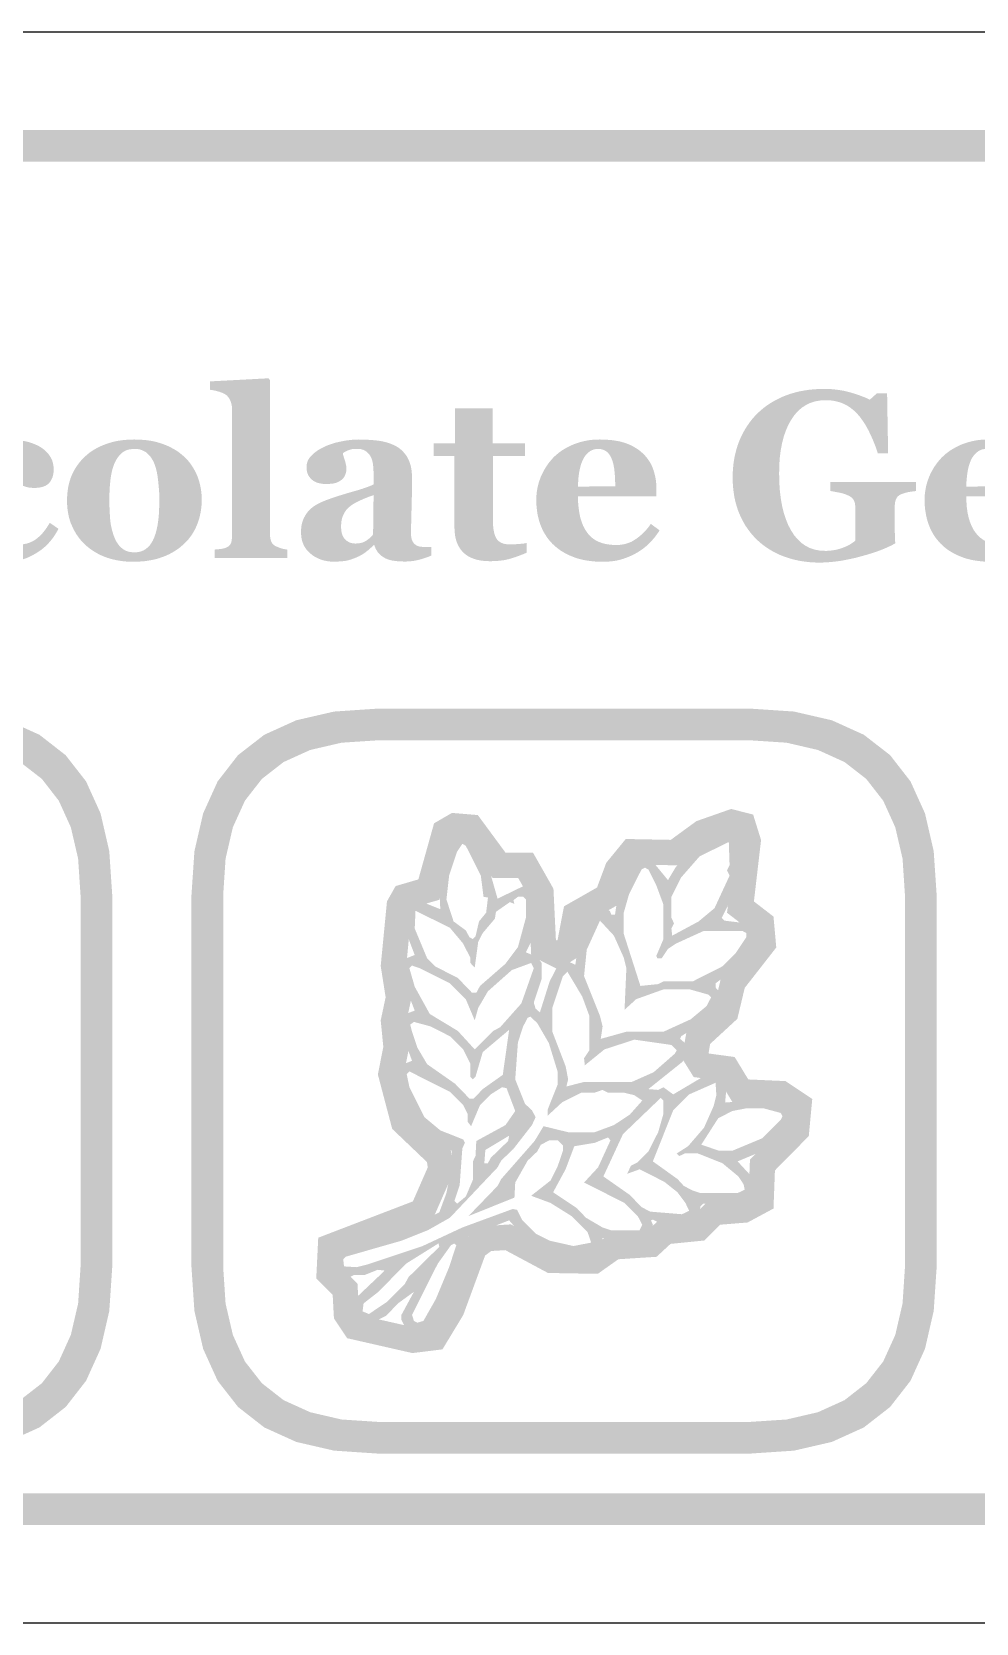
# Model space of a CAD drawing. Header units: millimetres. Extents: x 6 to 594, y 82 to 394.
# Drawn here: x 496.89 to 508.8, y 183.76 to 203.84 of the extents above; entities that cross this region are included whole.
import ezdxf

# ---------------------------------------------------------------- set-up
doc = ezdxf.new("R2010")
doc.units = ezdxf.units.MM
doc.layers.add('CUT', color=1, linetype='Continuous')
doc.layers.add('RASTER', color=7, linetype='Continuous')

msp = doc.modelspace()

# ---------------------------------------------------------------- hatches: boundary and pattern name
at = {"layer": 'RASTER'}
h = msp.add_hatch(color=7, dxfattribs=at)
h.paths.add_polyline_path([(483.2, 200.4), (483.234, 200.916), (483.338, 201.363), (483.509, 201.741), (483.75, 202.05), (484.059, 202.291), (484.438, 202.463), (484.884, 202.566), (485.4, 202.6), (542.6, 202.6), (543.116, 202.566), (543.563, 202.463), (543.941, 202.291), (544.25, 202.05), (544.491, 201.741), (544.662, 201.363), (544.766, 200.916), (544.8, 200.4), (544.8, 187.2), (544.766, 186.684), (544.662, 186.238), (544.491, 185.859), (544.25, 185.55), (543.941, 185.309), (543.563, 185.138), (543.116, 185.034), (542.6, 185), (485.4, 185), (484.884, 185.034), (484.438, 185.138), (484.059, 185.309), (483.75, 185.55), (483.509, 185.859), (483.338, 186.238), (483.234, 186.684), (483.2, 187.2)])
h.paths.add_polyline_path([(483.6, 200.4), (483.6, 187.2), (483.628, 186.778), (483.713, 186.413), (483.853, 186.103), (484.05, 185.85), (484.303, 185.653), (484.613, 185.513), (484.978, 185.428), (485.4, 185.4), (542.6, 185.4), (543.022, 185.428), (543.388, 185.513), (543.697, 185.653), (543.95, 185.85), (544.147, 186.103), (544.287, 186.413), (544.372, 186.778), (544.4, 187.2), (544.4, 200.4), (544.372, 200.822), (544.287, 201.188), (544.147, 201.497), (543.95, 201.75), (543.697, 201.947), (543.388, 202.088), (543.022, 202.172), (542.6, 202.2), (485.4, 202.2), (484.978, 202.172), (484.612, 202.088), (484.303, 201.947), (484.05, 201.75), (483.853, 201.497), (483.713, 201.188), (483.628, 200.822), (483.6, 200.4)])
for points in [[(500.11, 197.2), (499.192, 197.2), (499.192, 197.307), (499.201, 197.308), (499.211, 197.308), (499.22, 197.309), (499.229, 197.31), (499.239, 197.311), (499.248, 197.312), (499.257, 197.313), (499.266, 197.314), (499.275, 197.315), (499.283, 197.317), (499.292, 197.318), (499.3, 197.32), (499.308, 197.322), (499.315, 197.324), (499.323, 197.326), (499.33, 197.329), (499.341, 197.334), (499.351, 197.339), (499.361, 197.344), (499.369, 197.35), (499.376, 197.357), (499.383, 197.364), (499.389, 197.371), (499.393, 197.379), (499.397, 197.388), (499.401, 197.397), (499.404, 197.407), (499.406, 197.418), (499.408, 197.429), (499.409, 197.441), (499.41, 197.453), (499.41, 197.467), (499.41, 199.09), (499.41, 199.103), (499.409, 199.117), (499.407, 199.13), (499.404, 199.143), (499.401, 199.156), (499.397, 199.169), (499.393, 199.181), (499.387, 199.193), (499.382, 199.204), (499.375, 199.215), (499.368, 199.225), (499.361, 199.235), (499.353, 199.244), (499.345, 199.252), (499.336, 199.259), (499.327, 199.265), (499.319, 199.27), (499.31, 199.275), (499.3, 199.28), (499.29, 199.284), (499.278, 199.289), (499.266, 199.293), (499.252, 199.298), (499.238, 199.302), (499.223, 199.306), (499.209, 199.31), (499.195, 199.313), (499.182, 199.316), (499.169, 199.318), (499.157, 199.32), (499.145, 199.322), (499.133, 199.323), (499.133, 199.429), (499.87, 199.468), (499.892, 199.444), (499.892, 197.486), (499.892, 197.472), (499.893, 197.46), (499.895, 197.448), (499.897, 197.437), (499.9, 197.426), (499.903, 197.416), (499.907, 197.406), (499.911, 197.398), (499.916, 197.39), (499.922, 197.382), (499.929, 197.375), (499.936, 197.368), (499.944, 197.361), (499.953, 197.355), (499.962, 197.35), (499.973, 197.345), (499.98, 197.342), (499.987, 197.339), (499.995, 197.336), (500.003, 197.333), (500.01, 197.33), (500.018, 197.327), (500.026, 197.324), (500.034, 197.322), (500.042, 197.319), (500.051, 197.317), (500.06, 197.315), (500.069, 197.313), (500.079, 197.311), (500.089, 197.309), (500.1, 197.308), (500.11, 197.307)], [(508.038, 198.045), (508.027, 198.044), (508.016, 198.043), (508.005, 198.042), (507.995, 198.04), (507.985, 198.039), (507.976, 198.038), (507.966, 198.036), (507.958, 198.035), (507.948, 198.033), (507.939, 198.031), (507.929, 198.029), (507.918, 198.026), (507.907, 198.023), (507.895, 198.02), (507.883, 198.016), (507.87, 198.012), (507.855, 198.006), (507.842, 198), (507.83, 197.994), (507.82, 197.986), (507.811, 197.978), (507.803, 197.969), (507.796, 197.959), (507.791, 197.949), (507.786, 197.937), (507.782, 197.926), (507.779, 197.915), (507.776, 197.903), (507.774, 197.892), (507.773, 197.88), (507.772, 197.868), (507.771, 197.856), (507.771, 197.615), (507.772, 197.597), (507.772, 197.58), (507.772, 197.564), (507.772, 197.548), (507.772, 197.534), (507.772, 197.521), (507.773, 197.508), (507.773, 197.497), (507.773, 197.485), (507.774, 197.473), (507.774, 197.46), (507.775, 197.447), (507.775, 197.432), (507.776, 197.418), (507.777, 197.402), (507.777, 197.386), (507.739, 197.364), (507.695, 197.343), (507.648, 197.322), (507.596, 197.301), (507.54, 197.28), (507.479, 197.26), (507.414, 197.24), (507.344, 197.221), (507.274, 197.202), (507.204, 197.187), (507.136, 197.173), (507.07, 197.162), (507.005, 197.154), (506.941, 197.148), (506.879, 197.144), (506.818, 197.143), (506.762, 197.144), (506.707, 197.147), (506.653, 197.153), (506.599, 197.16), (506.547, 197.17), (506.495, 197.182), (506.444, 197.196), (506.395, 197.212), (506.346, 197.23), (506.299, 197.25), (506.253, 197.273), (506.209, 197.298), (506.166, 197.325), (506.125, 197.354), (506.085, 197.385), (506.047, 197.418), (506.011, 197.453), (505.977, 197.49), (505.944, 197.53), (505.914, 197.571), (505.885, 197.614), (505.859, 197.66), (505.835, 197.707), (505.812, 197.757), (505.792, 197.808), (505.775, 197.861), (505.76, 197.916), (505.748, 197.973), (505.739, 198.032), (505.732, 198.093), (505.728, 198.155), (505.727, 198.22), (505.728, 198.28), (505.732, 198.339), (505.738, 198.397), (505.747, 198.454), (505.758, 198.509), (505.772, 198.564), (505.788, 198.617), (505.807, 198.669), (505.828, 198.72), (505.852, 198.769), (505.878, 198.816), (505.906, 198.861), (505.936, 198.905), (505.968, 198.947), (506.003, 198.987), (506.04, 199.025), (506.078, 199.061), (506.119, 199.095), (506.161, 199.127), (506.206, 199.156), (506.252, 199.184), (506.301, 199.209), (506.351, 199.233), (506.404, 199.254), (506.458, 199.273), (506.514, 199.289), (506.571, 199.303), (506.63, 199.314), (506.69, 199.323), (506.752, 199.329), (506.815, 199.333), (506.879, 199.334), (506.923, 199.334), (506.966, 199.332), (507.009, 199.328), (507.05, 199.323), (507.091, 199.317), (507.13, 199.31), (507.169, 199.301), (507.208, 199.291), (507.244, 199.28), (507.28, 199.269), (507.313, 199.258), (507.345, 199.246), (507.376, 199.234), (507.404, 199.223), (507.431, 199.21), (507.457, 199.198), (507.547, 199.279), (507.675, 199.279), (507.688, 198.52), (507.559, 198.52), (507.531, 198.602), (507.501, 198.679), (507.469, 198.751), (507.437, 198.817), (507.403, 198.878), (507.367, 198.933), (507.331, 198.983), (507.292, 199.027), (507.252, 199.065), (507.21, 199.099), (507.164, 199.128), (507.117, 199.151), (507.066, 199.169), (507.013, 199.182), (506.958, 199.19), (506.9, 199.192), (506.832, 199.188), (506.767, 199.177), (506.707, 199.158), (506.651, 199.131), (506.598, 199.096), (506.55, 199.054), (506.506, 199.004), (506.466, 198.946), (506.43, 198.882), (506.399, 198.811), (506.372, 198.735), (506.351, 198.653), (506.334, 198.566), (506.322, 198.472), (506.315, 198.373), (506.313, 198.268), (506.315, 198.156), (506.322, 198.051), (506.334, 197.952), (506.35, 197.859), (506.371, 197.773), (506.397, 197.692), (506.427, 197.618), (506.463, 197.55), (506.502, 197.489), (506.546, 197.437), (506.593, 197.392), (506.644, 197.356), (506.699, 197.327), (506.758, 197.307), (506.821, 197.295), (506.888, 197.291), (506.92, 197.291), (506.951, 197.293), (506.981, 197.296), (507.01, 197.301), (507.038, 197.306), (507.065, 197.313), (507.092, 197.321), (507.117, 197.33), (507.142, 197.34), (507.165, 197.35), (507.186, 197.361), (507.207, 197.372), (507.225, 197.383), (507.243, 197.395), (507.259, 197.407), (507.273, 197.42), (507.273, 197.842), (507.273, 197.855), (507.272, 197.867), (507.271, 197.879), (507.269, 197.89), (507.266, 197.901), (507.263, 197.911), (507.259, 197.921), (507.254, 197.93), (507.249, 197.939), (507.242, 197.948), (507.235, 197.956), (507.226, 197.964), (507.216, 197.971), (507.204, 197.979), (507.192, 197.986), (507.178, 197.992), (507.167, 197.997), (507.155, 198.002), (507.142, 198.007), (507.129, 198.011), (507.115, 198.015), (507.1, 198.019), (507.084, 198.023), (507.068, 198.026), (507.052, 198.029), (507.037, 198.032), (507.022, 198.035), (507.008, 198.038), (506.995, 198.04), (506.982, 198.042), (506.97, 198.044), (506.958, 198.045), (506.958, 198.159), (508.038, 198.159)], [(503.128, 197.267), (503.104, 197.257), (503.08, 197.247), (503.056, 197.238), (503.031, 197.228), (503.006, 197.219), (502.98, 197.21), (502.954, 197.202), (502.927, 197.193), (502.9, 197.186), (502.871, 197.179), (502.84, 197.173), (502.809, 197.169), (502.775, 197.165), (502.74, 197.163), (502.704, 197.161), (502.667, 197.16), (502.611, 197.162), (502.56, 197.167), (502.512, 197.176), (502.467, 197.188), (502.427, 197.204), (502.39, 197.223), (502.357, 197.246), (502.327, 197.272), (502.301, 197.301), (502.279, 197.333), (502.26, 197.369), (502.244, 197.407), (502.232, 197.448), (502.224, 197.492), (502.219, 197.54), (502.217, 197.59), (502.217, 198.489), (501.953, 198.489), (501.953, 198.647), (502.223, 198.647), (502.223, 199.091), (502.699, 199.091), (502.699, 198.647), (503.109, 198.647), (503.109, 198.489), (502.702, 198.489), (502.702, 197.686), (502.702, 197.645), (502.705, 197.607), (502.708, 197.572), (502.714, 197.54), (502.72, 197.511), (502.728, 197.485), (502.738, 197.463), (502.749, 197.443), (502.762, 197.426), (502.778, 197.412), (502.796, 197.399), (502.816, 197.389), (502.838, 197.381), (502.863, 197.376), (502.89, 197.373), (502.92, 197.371), (502.93, 197.371), (502.942, 197.372), (502.954, 197.372), (502.967, 197.373), (502.981, 197.374), (502.997, 197.375), (503.013, 197.376), (503.03, 197.377), (503.047, 197.379), (503.062, 197.38), (503.077, 197.382), (503.089, 197.383), (503.101, 197.385), (503.111, 197.387), (503.12, 197.389), (503.128, 197.39)], [(496.554, 197.153), (496.504, 197.154), (496.455, 197.157), (496.408, 197.161), (496.362, 197.168), (496.318, 197.176), (496.275, 197.186), (496.234, 197.199), (496.194, 197.212), (496.156, 197.228), (496.12, 197.245), (496.085, 197.263), (496.052, 197.283), (496.021, 197.303), (495.991, 197.326), (495.963, 197.349), (495.937, 197.374), (495.913, 197.401), (495.89, 197.429), (495.868, 197.458), (495.849, 197.488), (495.831, 197.519), (495.814, 197.552), (495.799, 197.585), (495.786, 197.62), (495.774, 197.656), (495.764, 197.693), (495.756, 197.73), (495.749, 197.769), (495.743, 197.808), (495.739, 197.848), (495.737, 197.888), (495.736, 197.929), (495.737, 197.967), (495.74, 198.005), (495.745, 198.042), (495.752, 198.078), (495.76, 198.114), (495.771, 198.15), (495.783, 198.185), (495.797, 198.22), (495.813, 198.253), (495.83, 198.286), (495.849, 198.318), (495.869, 198.349), (495.89, 198.378), (495.913, 198.407), (495.937, 198.435), (495.962, 198.461), (495.989, 198.487), (496.019, 198.512), (496.049, 198.535), (496.082, 198.557), (496.116, 198.578), (496.152, 198.597), (496.189, 198.615), (496.228, 198.632), (496.268, 198.647), (496.309, 198.66), (496.352, 198.671), (496.395, 198.68), (496.439, 198.687), (496.485, 198.692), (496.531, 198.695), (496.579, 198.696), (496.644, 198.694), (496.706, 198.689), (496.765, 198.681), (496.82, 198.67), (496.871, 198.656), (496.919, 198.638), (496.964, 198.618), (497.005, 198.594), (497.042, 198.567), (497.073, 198.538), (497.1, 198.507), (497.122, 198.474), (497.14, 198.439), (497.152, 198.401), (497.159, 198.361), (497.162, 198.319), (497.161, 198.293), (497.158, 198.269), (497.154, 198.246), (497.148, 198.224), (497.14, 198.203), (497.13, 198.184), (497.119, 198.166), (497.106, 198.149), (497.091, 198.134), (497.073, 198.121), (497.053, 198.11), (497.03, 198.101), (497.005, 198.094), (496.977, 198.089), (496.947, 198.086), (496.914, 198.085), (496.887, 198.086), (496.861, 198.088), (496.837, 198.092), (496.813, 198.098), (496.791, 198.105), (496.769, 198.114), (496.749, 198.125), (496.73, 198.138), (496.713, 198.151), (496.698, 198.166), (496.685, 198.182), (496.675, 198.198), (496.667, 198.216), (496.661, 198.235), (496.657, 198.254), (496.656, 198.275), (496.657, 198.293), (496.658, 198.311), (496.66, 198.329), (496.662, 198.347), (496.665, 198.364), (496.669, 198.382), (496.674, 198.4), (496.68, 198.417), (496.685, 198.434), (496.69, 198.45), (496.695, 198.465), (496.698, 198.479), (496.702, 198.492), (496.704, 198.504), (496.706, 198.515), (496.708, 198.524), (496.703, 198.531), (496.699, 198.537), (496.694, 198.542), (496.689, 198.547), (496.684, 198.552), (496.678, 198.557), (496.673, 198.561), (496.667, 198.565), (496.66, 198.568), (496.652, 198.571), (496.644, 198.573), (496.635, 198.575), (496.625, 198.576), (496.613, 198.578), (496.602, 198.578), (496.589, 198.578), (496.573, 198.578), (496.557, 198.576), (496.541, 198.574), (496.526, 198.571), (496.511, 198.566), (496.497, 198.561), (496.482, 198.555), (496.469, 198.548), (496.455, 198.539), (496.442, 198.529), (496.429, 198.518), (496.416, 198.505), (496.404, 198.491), (496.392, 198.475), (496.38, 198.458), (496.368, 198.439), (496.357, 198.42), (496.346, 198.4), (496.336, 198.377), (496.327, 198.354), (496.318, 198.328), (496.31, 198.301), (496.302, 198.273), (496.295, 198.243), (496.289, 198.211), (496.283, 198.178), (496.279, 198.144), (496.275, 198.107), (496.272, 198.07), (496.27, 198.03), (496.268, 197.99), (496.268, 197.947), (496.27, 197.883), (496.276, 197.823), (496.285, 197.766), (496.299, 197.712), (496.316, 197.661), (496.337, 197.613), (496.362, 197.568), (496.39, 197.527), (496.422, 197.489), (496.455, 197.457), (496.489, 197.429), (496.525, 197.407), (496.562, 197.389), (496.601, 197.377), (496.641, 197.369), (496.683, 197.367), (496.722, 197.368), (496.76, 197.372), (496.795, 197.377), (496.829, 197.385), (496.86, 197.395), (496.889, 197.408), (496.916, 197.423), (496.941, 197.44), (496.965, 197.459), (496.988, 197.48), (497.01, 197.502), (497.032, 197.527), (497.053, 197.554), (497.073, 197.582), (497.093, 197.613), (497.112, 197.645), (497.222, 197.569), (497.21, 197.547), (497.198, 197.525), (497.185, 197.504), (497.172, 197.484), (497.158, 197.463), (497.144, 197.444), (497.129, 197.425), (497.113, 197.406), (497.097, 197.388), (497.08, 197.37), (497.063, 197.353), (497.044, 197.336), (497.025, 197.32), (497.005, 197.304), (496.984, 197.289), (496.962, 197.275), (496.939, 197.26), (496.916, 197.247), (496.893, 197.234), (496.869, 197.222), (496.846, 197.211), (496.822, 197.201), (496.799, 197.192), (496.775, 197.184), (496.751, 197.177), (496.725, 197.17), (496.699, 197.165), (496.672, 197.161), (496.644, 197.157), (496.615, 197.155), (496.585, 197.154), (496.554, 197.153)]]:
    msp.add_hatch(color=7, dxfattribs=at).paths.add_polyline_path(points)
h = msp.add_hatch(color=7, dxfattribs=at)
h.paths.add_polyline_path([(498.807, 198.48), (498.833, 198.454), (498.858, 198.427), (498.881, 198.399), (498.902, 198.369), (498.922, 198.338), (498.94, 198.306), (498.957, 198.273), (498.972, 198.239), (498.986, 198.203), (498.997, 198.167), (499.007, 198.13), (499.015, 198.092), (499.021, 198.054), (499.026, 198.014), (499.028, 197.975), (499.029, 197.934), (499.028, 197.894), (499.026, 197.854), (499.021, 197.815), (499.015, 197.776), (499.007, 197.738), (498.998, 197.7), (498.986, 197.663), (498.973, 197.627), (498.958, 197.592), (498.941, 197.557), (498.923, 197.525), (498.904, 197.493), (498.882, 197.463), (498.859, 197.434), (498.834, 197.406), (498.808, 197.38), (498.778, 197.354), (498.747, 197.328), (498.715, 197.305), (498.681, 197.283), (498.646, 197.263), (498.609, 197.244), (498.571, 197.227), (498.532, 197.212), (498.491, 197.198), (498.449, 197.186), (498.405, 197.176), (498.36, 197.168), (498.313, 197.161), (498.265, 197.157), (498.216, 197.154), (498.165, 197.153), (498.121, 197.154), (498.077, 197.156), (498.035, 197.16), (497.993, 197.166), (497.953, 197.173), (497.913, 197.182), (497.874, 197.192), (497.836, 197.204), (497.799, 197.218), (497.763, 197.233), (497.728, 197.25), (497.695, 197.268), (497.662, 197.289), (497.63, 197.31), (497.6, 197.333), (497.57, 197.358), (497.543, 197.383), (497.518, 197.41), (497.493, 197.438), (497.471, 197.468), (497.449, 197.499), (497.43, 197.531), (497.411, 197.565), (497.395, 197.601), (497.379, 197.637), (497.366, 197.675), (497.355, 197.714), (497.346, 197.754), (497.339, 197.794), (497.334, 197.836), (497.331, 197.879), (497.33, 197.924), (497.331, 197.967), (497.334, 198.009), (497.338, 198.05), (497.344, 198.09), (497.352, 198.128), (497.362, 198.165), (497.373, 198.202), (497.386, 198.236), (497.401, 198.27), (497.418, 198.303), (497.437, 198.335), (497.457, 198.366), (497.479, 198.396), (497.503, 198.425), (497.528, 198.453), (497.556, 198.48), (497.584, 198.505), (497.613, 198.529), (497.644, 198.551), (497.677, 198.571), (497.711, 198.59), (497.747, 198.608), (497.784, 198.624), (497.823, 198.639), (497.863, 198.652), (497.905, 198.664), (497.947, 198.674), (497.991, 198.682), (498.036, 198.688), (498.082, 198.692), (498.13, 198.695), (498.178, 198.696), (498.229, 198.695), (498.278, 198.692), (498.325, 198.688), (498.371, 198.682), (498.415, 198.674), (498.458, 198.664), (498.5, 198.652), (498.539, 198.639), (498.578, 198.624), (498.615, 198.608), (498.65, 198.59), (498.684, 198.571), (498.717, 198.551), (498.748, 198.529), (498.778, 198.505), (498.807, 198.48)])
h.paths.add_polyline_path([(498.432, 197.465), (498.439, 197.486), (498.447, 197.508), (498.453, 197.532), (498.46, 197.556), (498.465, 197.581), (498.471, 197.608), (498.475, 197.636), (498.479, 197.664), (498.483, 197.694), (498.486, 197.725), (498.489, 197.758), (498.491, 197.791), (498.492, 197.826), (498.494, 197.862), (498.494, 197.899), (498.495, 197.937), (498.494, 197.963), (498.494, 197.99), (498.493, 198.018), (498.491, 198.047), (498.489, 198.076), (498.486, 198.107), (498.483, 198.139), (498.48, 198.171), (498.476, 198.203), (498.472, 198.234), (498.467, 198.262), (498.462, 198.289), (498.456, 198.314), (498.45, 198.338), (498.443, 198.359), (498.436, 198.379), (498.427, 198.402), (498.417, 198.423), (498.406, 198.443), (498.394, 198.462), (498.382, 198.479), (498.368, 198.495), (498.354, 198.51), (498.339, 198.524), (498.323, 198.537), (498.305, 198.547), (498.287, 198.556), (498.268, 198.564), (498.248, 198.57), (498.227, 198.574), (498.204, 198.576), (498.181, 198.577), (498.156, 198.576), (498.132, 198.573), (498.109, 198.569), (498.088, 198.563), (498.067, 198.555), (498.049, 198.545), (498.031, 198.533), (498.015, 198.52), (498, 198.505), (497.986, 198.489), (497.972, 198.472), (497.96, 198.454), (497.948, 198.435), (497.938, 198.415), (497.928, 198.394), (497.919, 198.372), (497.912, 198.351), (497.905, 198.328), (497.899, 198.305), (497.893, 198.281), (497.888, 198.256), (497.884, 198.231), (497.88, 198.204), (497.876, 198.176), (497.874, 198.148), (497.871, 198.12), (497.869, 198.091), (497.868, 198.062), (497.866, 198.033), (497.865, 198.003), (497.865, 197.973), (497.865, 197.943), (497.865, 197.904), (497.865, 197.866), (497.866, 197.831), (497.867, 197.797), (497.869, 197.765), (497.871, 197.734), (497.873, 197.705), (497.875, 197.678), (497.878, 197.652), (497.882, 197.626), (497.887, 197.6), (497.893, 197.573), (497.899, 197.547), (497.907, 197.521), (497.915, 197.494), (497.925, 197.468), (497.934, 197.446), (497.943, 197.425), (497.954, 197.405), (497.966, 197.387), (497.978, 197.369), (497.992, 197.353), (498.006, 197.338), (498.021, 197.325), (498.038, 197.312), (498.055, 197.301), (498.073, 197.292), (498.093, 197.285), (498.113, 197.279), (498.135, 197.275), (498.158, 197.273), (498.181, 197.272), (498.203, 197.273), (498.224, 197.275), (498.244, 197.279), (498.263, 197.284), (498.281, 197.291), (498.299, 197.299), (498.316, 197.309), (498.332, 197.321), (498.347, 197.334), (498.362, 197.348), (498.376, 197.364), (498.388, 197.381), (498.4, 197.4), (498.412, 197.42), (498.422, 197.442), (498.432, 197.465)])
h = msp.add_hatch(color=7, dxfattribs=at)
h.paths.add_polyline_path([(501.925, 197.231), (501.909, 197.224), (501.892, 197.217), (501.874, 197.211), (501.855, 197.204), (501.836, 197.198), (501.815, 197.191), (501.795, 197.185), (501.773, 197.179), (501.751, 197.174), (501.728, 197.169), (501.706, 197.165), (501.682, 197.162), (501.659, 197.159), (501.635, 197.158), (501.611, 197.156), (501.587, 197.156), (501.543, 197.157), (501.503, 197.159), (501.465, 197.164), (501.431, 197.169), (501.399, 197.177), (501.37, 197.186), (501.345, 197.197), (501.322, 197.21), (501.301, 197.224), (501.283, 197.239), (501.266, 197.256), (501.25, 197.275), (501.237, 197.294), (501.225, 197.316), (501.215, 197.338), (501.206, 197.363), (501.197, 197.363), (501.185, 197.35), (501.173, 197.339), (501.16, 197.327), (501.148, 197.316), (501.136, 197.306), (501.125, 197.296), (501.113, 197.287), (501.101, 197.278), (501.09, 197.269), (501.078, 197.261), (501.066, 197.253), (501.054, 197.245), (501.041, 197.238), (501.028, 197.231), (501.016, 197.224), (501.002, 197.218), (500.985, 197.21), (500.968, 197.203), (500.952, 197.196), (500.935, 197.19), (500.918, 197.184), (500.902, 197.179), (500.886, 197.174), (500.87, 197.17), (500.853, 197.166), (500.835, 197.163), (500.815, 197.161), (500.794, 197.158), (500.77, 197.157), (500.746, 197.156), (500.72, 197.155), (500.692, 197.155), (500.65, 197.156), (500.61, 197.161), (500.571, 197.169), (500.534, 197.18), (500.499, 197.194), (500.465, 197.211), (500.433, 197.231), (500.402, 197.255), (500.374, 197.281), (500.349, 197.309), (500.329, 197.339), (500.312, 197.372), (500.299, 197.406), (500.289, 197.442), (500.284, 197.48), (500.282, 197.521), (500.282, 197.544), (500.283, 197.567), (500.285, 197.588), (500.288, 197.609), (500.292, 197.629), (500.297, 197.648), (500.302, 197.666), (500.308, 197.683), (500.315, 197.699), (500.323, 197.715), (500.331, 197.73), (500.34, 197.745), (500.35, 197.76), (500.36, 197.774), (500.371, 197.788), (500.383, 197.801), (500.394, 197.812), (500.406, 197.823), (500.418, 197.833), (500.43, 197.843), (500.443, 197.853), (500.457, 197.862), (500.47, 197.87), (500.485, 197.878), (500.499, 197.886), (500.514, 197.893), (500.53, 197.901), (500.545, 197.908), (500.561, 197.915), (500.578, 197.922), (500.594, 197.929), (500.611, 197.935), (500.645, 197.947), (500.681, 197.96), (500.718, 197.972), (500.756, 197.985), (500.797, 197.997), (500.839, 198.01), (500.882, 198.023), (500.928, 198.036), (500.972, 198.049), (501.014, 198.061), (501.052, 198.073), (501.087, 198.085), (501.12, 198.096), (501.149, 198.108), (501.174, 198.118), (501.197, 198.129), (501.197, 198.269), (501.197, 198.279), (501.197, 198.289), (501.196, 198.3), (501.196, 198.312), (501.195, 198.324), (501.194, 198.337), (501.193, 198.351), (501.191, 198.366), (501.19, 198.381), (501.188, 198.395), (501.185, 198.408), (501.182, 198.421), (501.179, 198.434), (501.175, 198.445), (501.171, 198.457), (501.167, 198.467), (501.161, 198.479), (501.155, 198.49), (501.148, 198.5), (501.14, 198.51), (501.132, 198.52), (501.123, 198.529), (501.113, 198.538), (501.102, 198.546), (501.091, 198.554), (501.078, 198.56), (501.065, 198.566), (501.051, 198.57), (501.036, 198.574), (501.02, 198.576), (501.004, 198.578), (500.986, 198.578), (500.971, 198.578), (500.955, 198.577), (500.941, 198.576), (500.927, 198.574), (500.914, 198.571), (500.902, 198.568), (500.89, 198.564), (500.879, 198.56), (500.868, 198.556), (500.858, 198.551), (500.849, 198.546), (500.84, 198.542), (500.831, 198.537), (500.823, 198.532), (500.816, 198.528), (500.809, 198.523), (500.81, 198.515), (500.812, 198.506), (500.815, 198.496), (500.818, 198.486), (500.821, 198.474), (500.825, 198.462), (500.829, 198.448), (500.834, 198.433), (500.839, 198.418), (500.843, 198.404), (500.846, 198.389), (500.849, 198.374), (500.852, 198.36), (500.853, 198.346), (500.854, 198.332), (500.854, 198.318), (500.854, 198.311), (500.854, 198.304), (500.853, 198.297), (500.851, 198.29), (500.849, 198.282), (500.847, 198.273), (500.844, 198.265), (500.841, 198.255), (500.838, 198.246), (500.834, 198.238), (500.83, 198.23), (500.825, 198.222), (500.82, 198.215), (500.815, 198.208), (500.809, 198.202), (500.803, 198.196), (500.795, 198.189), (500.786, 198.182), (500.777, 198.176), (500.768, 198.17), (500.758, 198.165), (500.748, 198.16), (500.738, 198.155), (500.728, 198.151), (500.717, 198.147), (500.704, 198.144), (500.69, 198.141), (500.675, 198.139), (500.658, 198.137), (500.64, 198.136), (500.621, 198.135), (500.6, 198.135), (500.57, 198.135), (500.542, 198.138), (500.516, 198.143), (500.492, 198.149), (500.469, 198.158), (500.449, 198.168), (500.43, 198.18), (500.414, 198.194), (500.399, 198.209), (500.386, 198.226), (500.375, 198.243), (500.366, 198.262), (500.359, 198.282), (500.355, 198.303), (500.352, 198.325), (500.351, 198.348), (500.352, 198.369), (500.355, 198.388), (500.36, 198.408), (500.367, 198.426), (500.376, 198.444), (500.387, 198.462), (500.4, 198.479), (500.416, 198.496), (500.433, 198.512), (500.45, 198.527), (500.469, 198.541), (500.488, 198.555), (500.508, 198.568), (500.53, 198.581), (500.552, 198.592), (500.575, 198.603), (500.598, 198.614), (500.623, 198.624), (500.648, 198.633), (500.674, 198.642), (500.701, 198.651), (500.729, 198.658), (500.758, 198.665), (500.787, 198.671), (500.817, 198.677), (500.846, 198.682), (500.875, 198.686), (500.903, 198.69), (500.93, 198.692), (500.957, 198.694), (500.984, 198.695), (501.01, 198.696), (501.045, 198.695), (501.079, 198.695), (501.113, 198.693), (501.146, 198.691), (501.178, 198.689), (501.21, 198.686), (501.24, 198.683), (501.271, 198.679), (501.3, 198.674), (501.328, 198.668), (501.356, 198.661), (501.383, 198.653), (501.41, 198.644), (501.435, 198.633), (501.46, 198.622), (501.484, 198.609), (501.506, 198.596), (501.527, 198.581), (501.547, 198.564), (501.566, 198.546), (501.583, 198.527), (501.6, 198.506), (501.615, 198.484), (501.629, 198.46), (501.641, 198.435), (501.652, 198.408), (501.661, 198.379), (501.669, 198.348), (501.675, 198.316), (501.679, 198.281), (501.681, 198.245), (501.682, 198.206), (501.682, 198.164), (501.682, 198.12), (501.681, 198.074), (501.68, 198.025), (501.68, 197.975), (501.678, 197.923), (501.677, 197.87), (501.676, 197.814), (501.674, 197.759), (501.673, 197.71), (501.672, 197.665), (501.671, 197.626), (501.67, 197.591), (501.669, 197.561), (501.669, 197.535), (501.669, 197.515), (501.669, 197.499), (501.67, 197.484), (501.672, 197.469), (501.674, 197.456), (501.677, 197.443), (501.68, 197.432), (501.684, 197.421), (501.689, 197.411), (501.694, 197.402), (501.7, 197.393), (501.707, 197.385), (501.714, 197.378), (501.722, 197.371), (501.73, 197.365), (501.74, 197.359), (501.75, 197.354), (501.756, 197.351), (501.764, 197.349), (501.772, 197.346), (501.782, 197.344), (501.792, 197.343), (501.803, 197.342), (501.815, 197.341), (501.828, 197.34), (501.841, 197.339), (501.854, 197.339), (501.867, 197.339), (501.879, 197.338), (501.891, 197.338), (501.903, 197.338), (501.914, 197.338), (501.925, 197.338)])
h.paths.add_polyline_path([(501.197, 197.994), (501.177, 197.987), (501.156, 197.98), (501.136, 197.972), (501.116, 197.964), (501.095, 197.956), (501.075, 197.948), (501.055, 197.939), (501.035, 197.93), (501.015, 197.921), (500.996, 197.912), (500.978, 197.903), (500.961, 197.893), (500.945, 197.884), (500.93, 197.874), (500.916, 197.865), (500.903, 197.855), (500.89, 197.844), (500.877, 197.833), (500.865, 197.821), (500.854, 197.808), (500.844, 197.795), (500.835, 197.78), (500.826, 197.766), (500.818, 197.75), (500.811, 197.734), (500.804, 197.717), (500.799, 197.699), (500.795, 197.681), (500.791, 197.662), (500.789, 197.642), (500.788, 197.621), (500.787, 197.6), (500.788, 197.572), (500.79, 197.547), (500.794, 197.523), (500.8, 197.501), (500.807, 197.482), (500.816, 197.464), (500.827, 197.448), (500.839, 197.434), (500.852, 197.422), (500.867, 197.412), (500.882, 197.403), (500.897, 197.396), (500.914, 197.39), (500.931, 197.386), (500.949, 197.384), (500.967, 197.383), (500.987, 197.384), (501.006, 197.385), (501.024, 197.388), (501.041, 197.391), (501.057, 197.396), (501.072, 197.402), (501.086, 197.408), (501.1, 197.416), (501.113, 197.425), (501.125, 197.434), (501.137, 197.443), (501.149, 197.453), (501.16, 197.463), (501.171, 197.474), (501.181, 197.486), (501.191, 197.497)])
h = msp.add_hatch(color=7, dxfattribs=at)
h.paths.add_polyline_path([(504.805, 197.55), (504.792, 197.529), (504.778, 197.509), (504.764, 197.489), (504.749, 197.469), (504.733, 197.449), (504.716, 197.43), (504.699, 197.411), (504.681, 197.393), (504.663, 197.374), (504.644, 197.357), (504.624, 197.34), (504.604, 197.324), (504.583, 197.308), (504.562, 197.294), (504.539, 197.279), (504.517, 197.266), (504.492, 197.252), (504.467, 197.24), (504.443, 197.228), (504.418, 197.217), (504.393, 197.207), (504.368, 197.198), (504.343, 197.189), (504.318, 197.182), (504.293, 197.175), (504.266, 197.169), (504.239, 197.164), (504.21, 197.16), (504.181, 197.157), (504.151, 197.155), (504.12, 197.154), (504.087, 197.153), (504.034, 197.154), (503.983, 197.157), (503.933, 197.162), (503.885, 197.169), (503.84, 197.177), (503.796, 197.188), (503.753, 197.2), (503.713, 197.215), (503.675, 197.231), (503.638, 197.248), (503.603, 197.267), (503.569, 197.287), (503.538, 197.308), (503.508, 197.331), (503.48, 197.355), (503.453, 197.38), (503.428, 197.407), (503.405, 197.435), (503.384, 197.463), (503.364, 197.494), (503.345, 197.525), (503.329, 197.557), (503.313, 197.591), (503.3, 197.626), (503.288, 197.661), (503.278, 197.698), (503.269, 197.735), (503.262, 197.773), (503.257, 197.812), (503.253, 197.851), (503.25, 197.891), (503.25, 197.932), (503.25, 197.97), (503.253, 198.006), (503.257, 198.043), (503.263, 198.079), (503.271, 198.114), (503.28, 198.15), (503.292, 198.184), (503.304, 198.219), (503.319, 198.253), (503.335, 198.285), (503.352, 198.317), (503.371, 198.348), (503.391, 198.378), (503.413, 198.407), (503.436, 198.435), (503.46, 198.463), (503.486, 198.488), (503.514, 198.512), (503.542, 198.535), (503.573, 198.557), (503.605, 198.577), (503.639, 198.596), (503.675, 198.614), (503.712, 198.631), (503.75, 198.646), (503.79, 198.659), (503.83, 198.67), (503.872, 198.679), (503.915, 198.687), (503.959, 198.692), (504.004, 198.695), (504.051, 198.696), (504.101, 198.695), (504.149, 198.692), (504.194, 198.689), (504.238, 198.683), (504.279, 198.676), (504.317, 198.668), (504.354, 198.657), (504.388, 198.646), (504.42, 198.633), (504.451, 198.619), (504.48, 198.603), (504.508, 198.586), (504.535, 198.569), (504.56, 198.55), (504.584, 198.529), (504.606, 198.508), (504.626, 198.487), (504.645, 198.464), (504.662, 198.441), (504.678, 198.417), (504.693, 198.392), (504.706, 198.366), (504.717, 198.339), (504.728, 198.311), (504.736, 198.283), (504.744, 198.254), (504.751, 198.224), (504.756, 198.195), (504.76, 198.165), (504.763, 198.135), (504.765, 198.104), (504.766, 198.073), (504.766, 197.978), (503.775, 197.978), (503.777, 197.905), (503.783, 197.837), (503.792, 197.773), (503.804, 197.713), (503.821, 197.659), (503.84, 197.608), (503.864, 197.562), (503.891, 197.521), (503.922, 197.484), (503.957, 197.452), (503.997, 197.425), (504.041, 197.403), (504.089, 197.386), (504.141, 197.374), (504.198, 197.367), (504.259, 197.364), (504.293, 197.365), (504.326, 197.369), (504.358, 197.375), (504.39, 197.383), (504.42, 197.394), (504.45, 197.406), (504.478, 197.422), (504.506, 197.44), (504.533, 197.459), (504.559, 197.48), (504.584, 197.502), (504.608, 197.525), (504.631, 197.55), (504.653, 197.575), (504.674, 197.602), (504.694, 197.631)])
h.paths.add_polyline_path([(504.246, 198.107), (504.245, 198.129), (504.245, 198.151), (504.244, 198.173), (504.243, 198.196), (504.242, 198.218), (504.241, 198.241), (504.239, 198.264), (504.237, 198.287), (504.234, 198.309), (504.232, 198.331), (504.228, 198.351), (504.225, 198.371), (504.221, 198.389), (504.216, 198.406), (504.211, 198.423), (504.206, 198.438), (504.2, 198.454), (504.192, 198.47), (504.185, 198.485), (504.177, 198.498), (504.168, 198.511), (504.158, 198.522), (504.148, 198.532), (504.138, 198.542), (504.127, 198.55), (504.115, 198.557), (504.102, 198.563), (504.089, 198.568), (504.075, 198.572), (504.06, 198.575), (504.045, 198.576), (504.029, 198.577), (504.001, 198.575), (503.975, 198.57), (503.951, 198.561), (503.927, 198.548), (503.906, 198.532), (503.885, 198.513), (503.866, 198.489), (503.849, 198.463), (503.833, 198.432), (503.819, 198.397), (503.807, 198.358), (503.797, 198.315), (503.788, 198.268), (503.782, 198.216), (503.778, 198.161), (503.775, 198.101)])
h = msp.add_hatch(color=7, dxfattribs=at)
h.paths.add_polyline_path([(509.704, 197.55), (509.69, 197.529), (509.677, 197.509), (509.662, 197.489), (509.647, 197.469), (509.631, 197.449), (509.615, 197.43), (509.598, 197.411), (509.58, 197.393), (509.561, 197.374), (509.542, 197.357), (509.523, 197.34), (509.502, 197.324), (509.481, 197.308), (509.46, 197.294), (509.438, 197.279), (509.415, 197.266), (509.39, 197.252), (509.366, 197.24), (509.341, 197.228), (509.316, 197.217), (509.292, 197.207), (509.267, 197.198), (509.242, 197.189), (509.217, 197.182), (509.191, 197.175), (509.165, 197.169), (509.137, 197.164), (509.109, 197.16), (509.079, 197.157), (509.049, 197.155), (509.018, 197.154), (508.986, 197.153), (508.933, 197.154), (508.881, 197.157), (508.832, 197.162), (508.784, 197.169), (508.738, 197.177), (508.694, 197.188), (508.652, 197.2), (508.612, 197.215), (508.573, 197.231), (508.536, 197.248), (508.501, 197.267), (508.468, 197.287), (508.436, 197.308), (508.406, 197.331), (508.378, 197.355), (508.352, 197.38), (508.327, 197.407), (508.304, 197.435), (508.282, 197.463), (508.262, 197.494), (508.244, 197.525), (508.227, 197.557), (508.212, 197.591), (508.198, 197.626), (508.187, 197.661), (508.176, 197.698), (508.168, 197.735), (508.161, 197.773), (508.155, 197.812), (508.151, 197.851), (508.149, 197.891), (508.148, 197.932), (508.149, 197.97), (508.151, 198.006), (508.156, 198.043), (508.162, 198.079), (508.169, 198.114), (508.179, 198.15), (508.19, 198.184), (508.203, 198.219), (508.217, 198.253), (508.233, 198.285), (508.251, 198.317), (508.269, 198.348), (508.29, 198.378), (508.311, 198.407), (508.334, 198.435), (508.359, 198.463), (508.385, 198.488), (508.412, 198.512), (508.441, 198.535), (508.471, 198.557), (508.504, 198.577), (508.538, 198.596), (508.573, 198.614), (508.61, 198.631), (508.649, 198.646), (508.688, 198.659), (508.729, 198.67), (508.771, 198.679), (508.814, 198.687), (508.858, 198.692), (508.903, 198.695), (508.949, 198.696), (508.999, 198.695), (509.047, 198.692), (509.093, 198.689), (509.136, 198.683), (509.177, 198.676), (509.216, 198.668), (509.252, 198.657), (509.286, 198.646), (509.318, 198.633), (509.349, 198.619), (509.379, 198.603), (509.407, 198.586), (509.433, 198.569), (509.458, 198.55), (509.482, 198.529), (509.504, 198.508), (509.525, 198.487), (509.543, 198.464), (509.561, 198.441), (509.577, 198.417), (509.591, 198.392), (509.604, 198.366), (509.616, 198.339), (509.626, 198.311), (509.635, 198.283), (509.643, 198.254), (509.649, 198.224), (509.655, 198.195), (509.659, 198.165), (509.662, 198.135), (509.663, 198.104), (509.664, 198.073), (509.664, 197.978), (508.674, 197.978), (508.676, 197.905), (508.681, 197.837), (508.69, 197.773), (508.703, 197.713), (508.719, 197.659), (508.739, 197.608), (508.762, 197.562), (508.79, 197.521), (508.821, 197.484), (508.856, 197.452), (508.896, 197.425), (508.939, 197.403), (508.987, 197.386), (509.04, 197.374), (509.096, 197.367), (509.157, 197.364), (509.191, 197.365), (509.224, 197.369), (509.257, 197.375), (509.288, 197.383), (509.318, 197.394), (509.348, 197.406), (509.377, 197.422), (509.405, 197.44), (509.432, 197.459), (509.458, 197.48), (509.483, 197.502), (509.507, 197.525), (509.53, 197.55), (509.551, 197.575), (509.572, 197.602), (509.592, 197.631)])
h.paths.add_polyline_path([(509.144, 198.107), (509.144, 198.129), (509.143, 198.151), (509.143, 198.173), (509.142, 198.196), (509.141, 198.218), (509.139, 198.241), (509.137, 198.264), (509.135, 198.287), (509.133, 198.309), (509.13, 198.331), (509.127, 198.351), (509.123, 198.371), (509.119, 198.389), (509.115, 198.406), (509.11, 198.423), (509.104, 198.438), (509.098, 198.454), (509.091, 198.47), (509.083, 198.485), (509.075, 198.498), (509.066, 198.511), (509.057, 198.522), (509.047, 198.532), (509.036, 198.542), (509.025, 198.55), (509.013, 198.557), (509.001, 198.563), (508.987, 198.568), (508.973, 198.572), (508.959, 198.575), (508.943, 198.576), (508.927, 198.577), (508.9, 198.575), (508.874, 198.57), (508.849, 198.561), (508.826, 198.548), (508.804, 198.532), (508.784, 198.513), (508.765, 198.489), (508.747, 198.463), (508.731, 198.432), (508.717, 198.397), (508.705, 198.358), (508.695, 198.315), (508.687, 198.268), (508.681, 198.216), (508.676, 198.161), (508.674, 198.101)])
h = msp.add_hatch(color=7, dxfattribs=at)
h.paths.add_polyline_path([(488.5, 192.95), (488.537, 193.501), (488.647, 193.978), (488.83, 194.382), (489.088, 194.713), (489.418, 194.97), (489.822, 195.153), (490.299, 195.263), (490.85, 195.3), (495.55, 195.3), (496.101, 195.263), (496.578, 195.153), (496.982, 194.97), (497.312, 194.713), (497.57, 194.382), (497.753, 193.978), (497.863, 193.501), (497.9, 192.95), (497.9, 188.25), (497.863, 187.699), (497.753, 187.222), (497.57, 186.818), (497.313, 186.488), (496.982, 186.23), (496.578, 186.047), (496.101, 185.937), (495.55, 185.9), (490.85, 185.9), (490.299, 185.937), (489.822, 186.047), (489.418, 186.23), (489.088, 186.488), (488.83, 186.818), (488.647, 187.222), (488.537, 187.699), (488.5, 188.25)])
h.paths.add_polyline_path([(488.9, 192.95), (488.9, 188.25), (488.93, 187.793), (489.022, 187.397), (489.174, 187.062), (489.388, 186.788), (489.662, 186.574), (489.997, 186.422), (490.393, 186.33), (490.85, 186.3), (495.55, 186.3), (496.007, 186.33), (496.403, 186.422), (496.738, 186.574), (497.013, 186.788), (497.226, 187.062), (497.378, 187.397), (497.47, 187.793), (497.5, 188.25), (497.5, 192.95), (497.47, 193.407), (497.378, 193.803), (497.226, 194.138), (497.013, 194.413), (496.738, 194.626), (496.403, 194.778), (496.007, 194.87), (495.55, 194.9), (490.85, 194.9), (490.393, 194.87), (489.997, 194.778), (489.662, 194.626), (489.388, 194.413), (489.174, 194.138), (489.022, 193.803), (488.93, 193.407), (488.9, 192.95)])
h = msp.add_hatch(color=7, dxfattribs=at)
h.paths.add_polyline_path([(498.9, 192.95), (498.937, 193.501), (499.047, 193.978), (499.23, 194.382), (499.487, 194.713), (499.818, 194.97), (500.222, 195.153), (500.699, 195.263), (501.25, 195.3), (505.95, 195.3), (506.501, 195.263), (506.978, 195.153), (507.382, 194.97), (507.713, 194.713), (507.97, 194.382), (508.153, 193.978), (508.263, 193.501), (508.3, 192.95), (508.3, 188.25), (508.263, 187.699), (508.153, 187.222), (507.97, 186.818), (507.713, 186.488), (507.382, 186.23), (506.978, 186.047), (506.501, 185.937), (505.95, 185.9), (501.25, 185.9), (500.699, 185.937), (500.222, 186.047), (499.818, 186.23), (499.488, 186.488), (499.23, 186.818), (499.047, 187.222), (498.937, 187.699), (498.9, 188.25)])
h.paths.add_polyline_path([(499.3, 192.95), (499.3, 188.25), (499.33, 187.793), (499.422, 187.397), (499.574, 187.062), (499.788, 186.788), (500.062, 186.574), (500.397, 186.422), (500.793, 186.33), (501.25, 186.3), (505.95, 186.3), (506.407, 186.33), (506.803, 186.422), (507.138, 186.574), (507.412, 186.788), (507.626, 187.062), (507.778, 187.397), (507.87, 187.793), (507.9, 188.25), (507.9, 192.95), (507.87, 193.407), (507.778, 193.803), (507.626, 194.138), (507.412, 194.413), (507.138, 194.626), (506.803, 194.778), (506.407, 194.87), (505.95, 194.9), (501.25, 194.9), (500.793, 194.87), (500.397, 194.778), (500.062, 194.626), (499.788, 194.413), (499.574, 194.138), (499.422, 193.803), (499.33, 193.407), (499.3, 192.95)])
h = msp.add_hatch(color=7, dxfattribs=at)
h.paths.add_polyline_path([(505.708, 194.034), (505.985, 193.963), (506.085, 193.642), (505.995, 192.867), (506.242, 192.676), (506.277, 192.286), (505.879, 191.776), (505.786, 191.386), (505.443, 191.069), (505.423, 190.955), (505.427, 190.948), (505.752, 190.904), (505.924, 190.621), (506.394, 190.6), (506.731, 190.375), (506.687, 189.906), (506.26, 189.473), (506.242, 188.992), (505.915, 188.816), (505.57, 188.788), (505.371, 188.589), (504.943, 188.546), (504.767, 188.383), (504.285, 188.352), (504.025, 188.168), (503.397, 188.179), (502.859, 188.467), (502.681, 188.456), (502.604, 188.399), (502.328, 187.648), (502.066, 187.215), (501.687, 187.168), (500.863, 187.356), (500.697, 187.605), (500.681, 187.905), (500.474, 188.112), (500.499, 188.624), (501.693, 189.082), (501.881, 189.512), (501.87, 189.579), (501.432, 189.997), (501.251, 190.684), (501.32, 191.031), (501.287, 191.366), (501.349, 191.658), (501.287, 192.053), (501.366, 192.868), (501.475, 193.061), (501.762, 193.145), (501.96, 193.853), (502.186, 193.984), (502.512, 193.957), (502.861, 193.483), (503.208, 193.483), (503.466, 193.028), (503.497, 192.382), (503.51, 192.375), (503.518, 192.38), (503.599, 192.805), (504.016, 193.043), (504.132, 193.354), (504.378, 193.655), (504.946, 193.644), (505.269, 193.88)])
h.paths.add_polyline_path([(505.722, 193.7), (505.42, 193.594), (505.048, 193.322), (504.528, 193.332), (504.414, 193.192), (504.276, 192.822), (503.885, 192.6), (503.806, 192.183), (503.527, 192.008), (503.186, 192.181), (503.15, 192.937), (503.021, 193.163), (502.7, 193.163), (502.341, 193.65), (502.26, 193.657), (502.233, 193.641), (502.023, 192.887), (501.689, 192.79), (501.678, 192.77), (501.61, 192.063), (501.675, 191.649), (501.61, 191.348), (501.644, 191.015), (501.579, 190.694), (501.719, 190.166), (502.169, 189.736), (502.212, 189.469), (501.932, 188.831), (500.809, 188.4), (500.801, 188.238), (500.994, 188.045), (501.012, 187.71), (501.059, 187.639), (501.704, 187.493), (501.873, 187.513), (502.038, 187.787), (502.336, 188.599), (502.567, 188.769), (502.929, 188.792), (503.48, 188.498), (503.926, 188.49), (504.174, 188.666), (504.633, 188.695), (504.804, 188.853), (505.225, 188.896), (505.427, 189.098), (505.822, 189.13), (505.929, 189.187), (505.945, 189.609), (506.379, 190.05), (506.395, 190.215), (506.291, 190.284), (505.74, 190.309), (505.558, 190.607), (505.235, 190.651), (505.086, 190.89), (505.146, 191.231), (505.497, 191.555), (505.584, 191.919), (505.947, 192.383), (505.936, 192.508), (505.656, 192.724), (505.759, 193.612), (505.732, 193.698), (505.722, 193.7)])
h = msp.add_hatch(color=7, dxfattribs=at)
h.paths.add_polyline_path([(502.26, 193.75), (502.393, 193.704), (502.527, 193.537), (502.65, 193.293), (502.761, 192.902), (503.084, 193.059), (503.161, 193.036), (503.218, 192.959), (503.218, 192.792), (503.251, 192.692), (503.185, 192.358), (503.118, 192.225), (503.261, 192.168), (503.318, 192.091), (503.318, 191.891), (503.218, 191.59), (503.241, 191.514), (503.295, 191.467), (503.418, 191.857), (503.508, 192.034), (503.619, 192.125), (503.742, 192.068), (503.785, 192.358), (503.852, 192.559), (503.976, 192.769), (504.086, 192.792), (504.176, 192.749), (504.196, 192.702), (504.243, 192.702), (504.286, 192.993), (504.51, 193.403), (504.62, 193.46), (504.663, 193.437), (504.911, 193.136), (505.011, 193.303), (505.278, 193.57), (505.488, 193.694), (505.722, 193.76), (505.765, 193.737), (505.822, 193.66), (505.822, 193.293), (505.722, 192.926), (505.588, 192.659), (505.622, 192.625), (505.889, 192.592), (505.999, 192.535), (506.022, 192.392), (505.932, 192.215), (505.845, 192.135), (505.799, 192.048), (505.511, 191.834), (505.511, 191.781), (505.588, 191.691), (505.531, 191.514), (505.365, 191.347), (505.077, 191.166), (505.064, 191.133), (505.154, 191.056), (505.154, 190.956), (505.097, 190.846), (504.663, 190.499), (504.787, 190.489), (504.854, 190.522), (504.977, 190.432), (505.355, 190.656), (505.555, 190.689), (505.655, 190.589), (505.632, 190.332), (506.289, 190.355), (506.466, 190.265), (506.49, 190.121), (506.433, 190.011), (506.166, 189.744), (505.789, 189.587), (505.965, 189.397), (506.022, 189.287), (505.999, 189.143), (505.922, 189.087), (505.789, 189.053), (505.355, 189.053), (505.321, 189.02), (505.298, 188.876), (505.221, 188.819), (504.787, 188.819), (504.72, 188.853), (504.697, 188.843), (504.72, 188.786), (504.697, 188.643), (504.553, 188.586), (504.086, 188.619), (504.043, 188.462), (503.952, 188.419), (503.518, 188.419), (503.385, 188.452), (503.141, 188.576), (502.907, 188.843), (502.393, 188.643), (502.216, 188.085), (501.993, 187.574), (501.926, 187.474), (501.816, 187.417), (501.716, 187.417), (501.605, 187.474), (501.549, 187.584), (501.549, 187.651), (501.706, 187.941), (501.505, 187.795), (501.358, 187.641), (501.181, 187.551), (501.081, 187.551), (500.991, 187.594), (500.948, 187.684), (500.971, 187.861), (501.338, 188.209), (501.248, 188.219), (501.081, 188.152), (500.948, 188.152), (500.881, 188.118), (500.737, 188.209), (500.714, 188.419), (500.737, 188.462), (500.848, 188.519), (501.549, 188.719), (502.026, 188.943), (502.116, 189.187), (502.183, 189.521), (502.183, 189.721), (501.939, 189.844), (501.739, 190.045), (501.582, 190.322), (501.515, 190.555), (501.539, 190.799), (501.682, 190.856), (501.549, 191.223), (501.549, 191.39), (501.572, 191.434), (501.716, 191.49), (501.549, 191.924), (501.549, 192.091), (501.572, 192.135), (501.716, 192.191), (501.615, 192.458), (501.592, 192.702), (501.615, 192.792), (501.682, 192.859), (501.816, 192.859), (502.039, 192.769), (502.016, 193.193), (502.083, 193.46), (502.206, 193.704)])
h.paths.add_polyline_path([(505.678, 193.617), (505.311, 193.437), (505.077, 193.17), (504.954, 192.926), (504.954, 192.659), (504.987, 192.592), (504.954, 192.525), (504.964, 192.435), (505.298, 192.615), (505.498, 192.782), (505.688, 193.193), (505.655, 193.26), (505.688, 193.326)])
h.paths.add_polyline_path([(502.317, 193.594), (502.25, 193.493), (502.15, 193.193), (502.116, 192.892), (502.206, 192.615), (502.36, 192.502), (502.407, 192.415), (502.45, 192.392), (502.483, 192.425), (502.527, 192.615), (502.617, 192.725), (502.64, 192.916), (502.584, 192.926), (502.55, 193.193), (502.36, 193.57)])
h.paths.add_polyline_path([(504.62, 193.293), (504.577, 193.27), (504.42, 192.959), (504.353, 192.725), (504.353, 192.458), (504.563, 191.801), (504.787, 191.824), (504.854, 191.857), (505.221, 191.857), (505.598, 192.048), (505.765, 192.215), (505.899, 192.415), (505.899, 192.468), (505.855, 192.492), (505.355, 192.492), (505.011, 192.335), (504.911, 192.268), (504.83, 192.148), (504.777, 192.148), (504.764, 192.181), (504.854, 192.392), (504.854, 192.826), (504.764, 193.069), (504.663, 193.27)])
h.paths.add_polyline_path([(503.018, 192.926), (502.961, 192.882), (502.974, 192.836), (502.917, 192.859), (502.741, 192.736), (502.727, 192.649), (502.574, 192.468), (502.517, 192.358), (502.473, 192.034), (502.417, 192.091), (502.417, 192.158), (502.327, 192.335), (502.16, 192.535), (501.726, 192.749), (501.716, 192.525), (501.873, 192.148), (501.973, 192.048), (502.26, 191.901), (502.44, 191.714), (502.493, 191.714), (502.54, 191.801), (502.861, 192.081), (503.018, 192.291), (503.118, 192.659), (503.118, 192.892), (503.084, 192.926)])
h.paths.add_polyline_path([(504.053, 192.625), (503.886, 192.258), (503.852, 191.924), (504.053, 191.423), (504.086, 191.29), (504.063, 191.133), (504.386, 191.223), (504.854, 191.223), (505.198, 191.38), (505.398, 191.547), (505.455, 191.657), (505.421, 191.691), (505.188, 191.757), (504.854, 191.757), (504.51, 191.634), (504.363, 191.5), (504.386, 192.024), (504.353, 192.158), (504.229, 192.435)])
h.paths.add_polyline_path([(503.185, 192.091), (502.941, 192.001), (502.64, 191.734), (502.517, 191.524), (502.473, 191.367), (502.36, 191.634), (502.16, 191.834), (501.782, 192.024), (501.682, 192.058), (501.649, 192.024), (501.716, 191.791), (501.906, 191.447), (502.26, 191.233), (502.473, 191), (502.707, 191.233), (502.794, 191.28), (503.061, 191.58), (503.218, 192.024)])
h.paths.add_polyline_path([(503.642, 191.981), (503.585, 191.924), (503.452, 191.524), (503.452, 191.223), (503.619, 190.789), (503.652, 190.622), (503.629, 190.532), (503.852, 190.589), (504.453, 190.589), (504.73, 190.712), (504.997, 190.946), (505.021, 190.989), (504.954, 191.056), (504.487, 191.123), (504.109, 191), (503.862, 190.799), (503.852, 190.889), (503.919, 190.989), (503.919, 191.423), (503.829, 191.667)])
h.paths.add_polyline_path([(503.175, 191.413), (503.141, 191.4), (503.084, 191.29), (503.018, 191.09), (502.984, 190.622), (503.108, 190.312), (503.195, 190.232), (503.241, 190.145), (503.195, 190.045), (502.961, 189.744), (502.807, 189.597), (502.761, 189.511), (502.16, 188.876), (501.883, 188.719), (501.549, 188.586), (500.848, 188.385), (500.814, 188.352), (500.824, 188.262), (500.981, 188.252), (501.115, 188.285), (501.816, 188.519), (502.317, 188.753), (502.951, 188.986), (503.008, 188.976), (503.074, 188.843), (503.241, 188.676), (503.418, 188.586), (503.719, 188.519), (503.942, 188.562), (503.896, 188.696), (503.695, 188.896), (503.428, 189.063), (503.185, 189.153), (503.428, 189.344), (503.518, 189.521), (503.585, 189.721), (503.585, 189.788), (503.518, 189.854), (503.418, 189.854), (503.308, 189.798), (503.261, 189.711), (503.141, 189.597), (502.984, 189.32), (502.974, 189.13), (502.393, 188.896), (502.761, 189.277), (502.807, 189.364), (503.228, 189.844), (503.341, 190.031), (503.652, 189.955), (503.986, 189.955), (504.229, 190.045), (504.43, 190.178), (504.587, 190.355), (504.487, 190.422), (504.353, 190.455), (504.153, 190.455), (504.086, 190.489), (503.986, 190.455), (503.819, 190.455), (503.575, 190.332), (503.395, 190.165), (503.395, 190.245), (503.518, 190.555), (503.518, 190.722), (503.408, 191.08), (503.261, 191.333)])
h.paths.add_polyline_path([(501.706, 191.347), (501.659, 191.313), (501.682, 191.223), (501.749, 191.023), (501.873, 190.813), (502.226, 190.566), (502.407, 190.379), (502.46, 190.379), (502.574, 190.499), (502.827, 190.679), (502.907, 191.247), (502.574, 190.966), (502.483, 190.656), (502.45, 190.622), (502.417, 190.656), (502.417, 190.823), (502.327, 191), (502.16, 191.166), (501.916, 191.29)])
h.paths.add_polyline_path([(501.649, 190.722), (501.615, 190.689), (501.649, 190.522), (501.839, 190.145), (502.039, 189.978), (502.327, 189.864), (502.35, 189.821), (502.317, 189.754), (502.283, 189.287), (502.216, 189.087), (502.25, 189.053), (502.36, 189.143), (502.45, 189.354), (502.45, 189.587), (502.483, 189.654), (502.493, 189.844), (502.861, 190.045), (502.984, 190.222), (502.874, 190.512), (502.817, 190.522), (502.674, 190.432), (502.54, 190.298), (502.427, 190.031), (502.383, 190.088), (502.383, 190.188), (502.327, 190.298), (502.16, 190.465)])
h.paths.add_polyline_path([(505.511, 190.579), (505.178, 190.432), (504.977, 190.232), (504.72, 189.587), (505.031, 189.364), (505.111, 189.277), (505.221, 189.22), (505.321, 189.187), (505.789, 189.187), (505.879, 189.23), (505.865, 189.297), (505.799, 189.397), (505.598, 189.564), (505.288, 189.687), (505.121, 189.687), (505.054, 189.654), (505.021, 189.687), (505.164, 189.778), (505.365, 190.011), (505.488, 190.288), (505.521, 190.422)])
h.paths.add_polyline_path([(504.82, 190.389), (504.343, 189.931), (504.096, 189.397), (504.43, 189.163), (504.577, 189.01), (504.687, 188.953), (505.087, 188.92), (505.178, 188.963), (505.131, 189.063), (505.031, 189.197), (504.864, 189.33), (504.553, 189.487), (504.396, 189.43), (504.443, 189.531), (504.53, 189.577), (504.663, 189.711), (504.787, 189.955), (504.854, 190.188), (504.854, 190.355)])
h.paths.add_polyline_path([(505.889, 190.255), (505.722, 190.222), (505.545, 190.132), (505.331, 189.798), (505.555, 189.721), (505.722, 189.721), (506.099, 189.878), (506.333, 190.111), (506.356, 190.155), (506.333, 190.198), (506.122, 190.255)])
h.paths.add_polyline_path([(502.907, 189.911), (502.607, 189.731), (502.594, 189.564), (502.64, 189.564), (502.674, 189.631), (502.894, 189.844)])
h.paths.add_polyline_path([(504.153, 189.888), (503.986, 189.821), (503.729, 189.778), (503.619, 189.487), (503.462, 189.197), (503.762, 188.996), (503.876, 188.876), (504.086, 188.753), (504.186, 188.719), (504.553, 188.719), (504.587, 188.786), (504.53, 188.896), (504.363, 189.063), (503.852, 189.32), (504.029, 189.511), (504.186, 189.854)])
h.paths.add_polyline_path([(502.016, 188.552), (501.605, 188.295), (501.258, 187.941), (501.071, 187.795), (501.058, 187.694), (501.138, 187.661), (501.358, 187.808), (501.592, 188.042), (501.639, 188.128), (502.026, 188.509)])
h.paths.add_polyline_path([(502.216, 188.552), (502.173, 188.529), (502.006, 188.295), (501.682, 187.651), (501.706, 187.574), (501.749, 187.551), (501.826, 187.574), (501.983, 187.851), (502.15, 188.252), (502.24, 188.529)])

# ---------------------------------------------------------------- linework, layer by layer
at = {"layer": 'CUT'}
for points in [[(484.999, 203.84), (543.001, 203.84)], [(543.001, 183.76), (484.999, 183.76)]]:
    msp.add_lwpolyline(points, dxfattribs=at)

doc.saveas('drawing.dxf')
